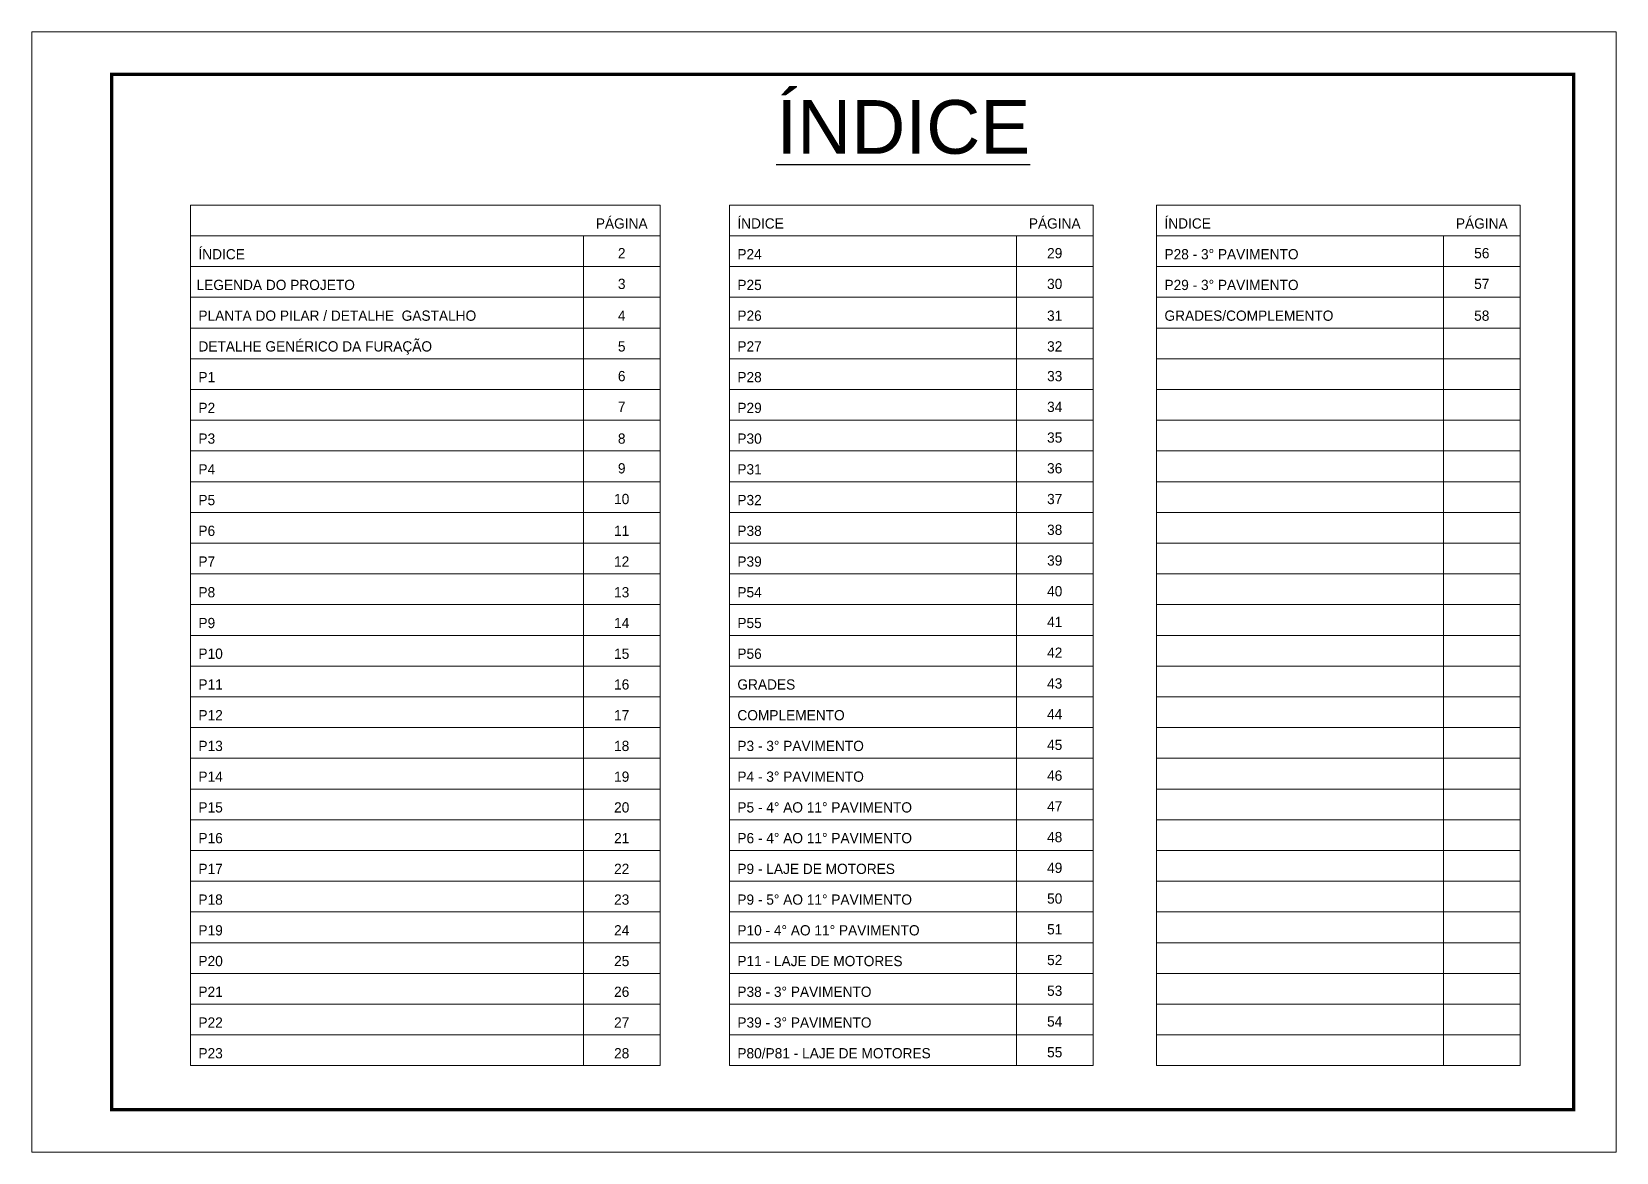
# Model space of a CAD drawing. Extents: x 808 to 7089, y -98 to 17032.
# Drawn here: x 2407 to 3892, y 15982 to 17032 of the extents above; entities that cross this region are included whole.
import ezdxf
from ezdxf.enums import TextEntityAlignment as Align

# ---------------------------------------------------------------- set-up
doc = ezdxf.new("R2010")
doc.units = 0
doc.layers.add('CARIMBO', color=255, linetype='Continuous', lineweight=9)
doc.layers.add('Folhas', color=255, linetype='Continuous', lineweight=9)
doc.styles.add('ARIAL', font='arial.ttf')
doc.styles.add('Tecnologia', font='')
doc.styles.get('Tecnologia').set_extended_font_data('Forgotten Futurist')

msp = doc.modelspace()

# ---------------------------------------------------------------- linework, layer by layer
at = {"layer": 'CARIMBO'}
for p, q in [((2555.42, 16869.99), (2995.5, 16869.99)), ((2555.42, 16869.99), (2555.42, 16063.7)), ((2995.5, 16869.99), (2995.5, 16063.7)), ((3060.49, 16869.99), (3401.28, 16869.99)), ((3060.49, 16869.99), (3060.49, 16063.7)), ((3401.28, 16869.99), (3401.28, 16063.7)), ((3460.72, 16869.99), (3801.51, 16869.99)), ((3460.72, 16869.99), (3460.72, 16063.7)), ((3801.51, 16869.99), (3801.51, 16063.7)), ((2555.42, 16841.19), (2995.5, 16841.19)), ((2923.68, 16841.19), (2923.68, 16063.7)), ((3060.49, 16841.19), (3401.28, 16841.19)), ((3329.46, 16841.19), (3329.46, 16063.7)), ((3460.72, 16841.19), (3801.51, 16841.19)), ((3729.69, 16841.19), (3729.69, 16063.7)), ((2555.42, 16812.4), (2995.5, 16812.4)), ((3060.49, 16812.4), (3401.28, 16812.4)), ((3460.72, 16812.4), (3801.51, 16812.4)), ((2555.42, 16783.6), (2995.5, 16783.6)), ((3060.49, 16783.6), (3401.28, 16783.6)), ((3460.72, 16783.6), (3801.51, 16783.6)), ((2555.42, 16754.81), (2995.5, 16754.81)), ((3060.49, 16754.81), (3401.28, 16754.81)), ((3460.72, 16754.81), (3801.51, 16754.81)), ((2555.42, 16726.01), (2995.5, 16726.01)), ((3060.49, 16726.01), (3401.28, 16726.01)), ((3460.72, 16726.01), (3801.51, 16726.01)), ((2555.42, 16697.21), (2995.5, 16697.21)), ((3060.49, 16697.21), (3401.28, 16697.21)), ((3460.72, 16697.21), (3801.51, 16697.21)), ((2555.42, 16668.42), (2995.5, 16668.42)), ((3060.49, 16668.42), (3401.28, 16668.42)), ((3460.72, 16668.42), (3801.51, 16668.42)), ((2555.42, 16639.62), (2995.5, 16639.62)), ((3060.49, 16639.62), (3401.28, 16639.62)), ((3460.72, 16639.62), (3801.51, 16639.62)), ((2555.42, 16610.82), (2995.5, 16610.82)), ((3060.49, 16610.82), (3401.28, 16610.82)), ((3460.72, 16610.82), (3801.51, 16610.82)), ((2555.42, 16582.03), (2995.5, 16582.03)), ((3060.49, 16582.03), (3401.28, 16582.03)), ((3460.72, 16582.03), (3801.51, 16582.03)), ((2555.42, 16553.23), (2995.5, 16553.23)), ((3060.49, 16553.23), (3401.28, 16553.23)), ((3460.72, 16553.23), (3801.51, 16553.23)), ((2555.42, 16524.44), (2995.5, 16524.44)), ((3060.49, 16524.44), (3401.28, 16524.44)), ((3460.72, 16524.44), (3801.51, 16524.44)), ((2555.42, 16495.64), (2995.5, 16495.64)), ((3060.49, 16495.64), (3401.28, 16495.64)), ((3460.72, 16495.64), (3801.51, 16495.64)), ((2555.42, 16466.84), (2995.5, 16466.84)), ((3060.49, 16466.84), (3401.28, 16466.84)), ((3460.72, 16466.84), (3801.51, 16466.84)), ((2555.42, 16438.05), (2995.5, 16438.05)), ((3060.49, 16438.05), (3401.28, 16438.05)), ((3460.72, 16438.05), (3801.51, 16438.05)), ((2555.42, 16409.25), (2995.5, 16409.25)), ((3060.49, 16409.25), (3401.28, 16409.25)), ((3460.72, 16409.25), (3801.51, 16409.25)), ((2555.42, 16380.45), (2995.5, 16380.45)), ((3060.49, 16380.45), (3401.28, 16380.45)), ((3460.72, 16380.45), (3801.51, 16380.45)), ((2555.42, 16351.66), (2995.5, 16351.66)), ((3060.49, 16351.66), (3401.28, 16351.66)), ((3460.72, 16351.66), (3801.51, 16351.66)), ((2555.42, 16322.86), (2995.5, 16322.86)), ((3060.49, 16322.86), (3401.28, 16322.86)), ((3460.72, 16322.86), (3801.51, 16322.86)), ((2555.42, 16294.07), (2995.5, 16294.07)), ((3060.49, 16294.07), (3401.28, 16294.07)), ((3460.72, 16294.07), (3801.51, 16294.07)), ((2555.42, 16265.27), (2995.5, 16265.27)), ((3060.49, 16265.27), (3401.28, 16265.27)), ((3460.72, 16265.27), (3801.51, 16265.27)), ((2555.42, 16236.47), (2995.5, 16236.47)), ((3060.49, 16236.47), (3401.28, 16236.47)), ((3460.72, 16236.47), (3801.51, 16236.47)), ((2555.42, 16207.68), (2995.5, 16207.68)), ((3060.49, 16207.68), (3401.28, 16207.68)), ((3460.72, 16207.68), (3801.51, 16207.68)), ((2555.42, 16178.88), (2995.5, 16178.88)), ((3060.49, 16178.88), (3401.28, 16178.88)), ((3460.72, 16178.88), (3801.51, 16178.88)), ((2555.42, 16150.08), (2995.5, 16150.08)), ((3060.49, 16150.08), (3401.28, 16150.08)), ((3460.72, 16150.08), (3801.51, 16150.08)), ((2555.42, 16121.29), (2995.5, 16121.29)), ((3060.49, 16121.29), (3401.28, 16121.29)), ((3460.72, 16121.29), (3801.51, 16121.29)), ((2555.42, 16092.49), (2995.5, 16092.49)), ((3060.49, 16092.49), (3401.28, 16092.49)), ((3460.72, 16092.49), (3801.51, 16092.49)), ((2555.42, 16063.7), (2995.5, 16063.7)), ((3060.49, 16063.7), (3401.28, 16063.7)), ((3460.72, 16063.7), (3801.51, 16063.7))]:
    msp.add_line(p, q, dxfattribs=at)
at = {"layer": 'Folhas'}
msp.add_lwpolyline([(2406.67, 15982.48), (3891.67, 15982.48), (3891.67, 17032.48), (2406.67, 17032.48)], close=True, dxfattribs=at)
at = {"layer": 'Folhas', "color": 30, "const_width": 3}
msp.add_lwpolyline([(2481.67, 16022.48), (3851.67, 16022.48), (3851.67, 16992.48), (2481.67, 16992.48)], close=True, dxfattribs=at)

# ---------------------------------------------------------------- texts
at = {"color": 0, "linetype": 'Continuous', "ltscale": 5, "style": 'ARIAL'}
msp.add_text('%%UÍNDICE', height=50.279, dxfattribs=at).set_placement((3223.48, 16918.12), align=Align.CENTER)
at = {"layer": 'CARIMBO', "style": 'Tecnologia'}
for s, height, p in [('PÁGINA', 9.599, (2959.59, 16848)), ('PÁGINA', 9.599, (3365.37, 16848)), ('PÁGINA', 9.599, (3765.6, 16848)), ('2', 9.6, (2959.59, 16820.17)), ('29', 9.599, (3365.37, 16820.17)), ('56', 9.599, (3765.6, 16820.17)), ('3', 9.6, (2959.59, 16791.37)), ('30', 9.599, (3365.37, 16791.37)), ('57', 9.599, (3765.6, 16791.37)), ('4', 9.6, (2959.59, 16761.61)), ('31', 9.599, (3365.37, 16761.61)), ('58', 9.599, (3765.6, 16761.61)), ('5', 9.6, (2959.59, 16732.82)), ('32', 9.599, (3365.37, 16732.82)), ('6', 9.6, (2959.59, 16704.99)), ('33', 9.599, (3365.37, 16704.99)), ('7', 9.6, (2959.59, 16676.19)), ('34', 9.599, (3365.37, 16676.19)), ('8', 9.6, (2959.59, 16646.43)), ('35', 9.599, (3365.37, 16647.39)), ('9', 9.6, (2959.59, 16618.6)), ('36', 9.599, (3365.37, 16618.6)), ('10', 9.599, (2959.59, 16589.8)), ('37', 9.599, (3365.37, 16589.8)), ('11', 9.599, (2959.59, 16560.04)), ('38', 9.599, (3365.37, 16561)), ('12', 9.599, (2959.59, 16531.24)), ('39', 9.599, (3365.37, 16532.21)), ('13', 9.599, (2959.59, 16502.45)), ('40', 9.599, (3365.37, 16503.41)), ('41', 9.599, (3365.37, 16474.62)), ('14', 9.599, (2959.59, 16473.65)), ('15', 9.599, (2959.59, 16444.85)), ('42', 9.599, (3365.37, 16445.82)), ('16', 9.599, (2959.59, 16416.06)), ('43', 9.599, (3365.37, 16417.02)), ('17', 9.599, (2959.59, 16387.26)), ('44', 9.599, (3365.37, 16388.23)), ('18', 9.599, (2959.59, 16358.47)), ('45', 9.599, (3365.37, 16359.43)), ('19', 9.599, (2959.59, 16329.67)), ('46', 9.599, (3365.37, 16330.63)), ('20', 9.599, (2959.59, 16300.87)), ('47', 9.599, (3365.37, 16301.84)), ('21', 9.599, (2959.59, 16272.08)), ('48', 9.599, (3365.37, 16273.04)), ('22', 9.599, (2959.59, 16243.28)), ('49', 9.599, (3365.37, 16244.25)), ('23', 9.599, (2959.59, 16214.48)), ('50', 9.599, (3365.37, 16215.45)), ('24', 9.599, (2959.59, 16185.69)), ('51', 9.599, (3365.37, 16186.65)), ('25', 9.599, (2959.59, 16156.89)), ('52', 9.599, (3365.37, 16157.86)), ('26', 9.599, (2959.59, 16128.1)), ('53', 9.599, (3365.37, 16129.06)), ('27', 9.599, (2959.59, 16099.3)), ('54', 9.599, (3365.37, 16100.27)), ('28', 9.599, (2959.59, 16070.5)), ('55', 9.599, (3365.37, 16071.47))]:
    msp.add_text(s, height=height, dxfattribs=at).set_placement(p, align=Align.CENTER)
for s, height, p in [('ÍNDICE', 9.599, (3067.99, 16848)), ('ÍNDICE', 9.599, (3468.22, 16848)), ('ÍNDICE', 9.599, (2562.92, 16819.2)), ('P24', 9.599, (3067.99, 16819.2)), ('P28 - 3° PAVIMENTO', 9.5987, (3468.22, 16819.2)), ('LEGENDA DO PROJETO', 9.5987, (2561.21, 16790.41)), ('P25', 9.599, (3067.99, 16790.41)), ('P29 - 3° PAVIMENTO', 9.5987, (3468.22, 16790.41)), ('PLANTA DO PILAR / DETALHE  GASTALHO ', 9.5987, (2562.92, 16761.61)), ('P26', 9.599, (3067.99, 16761.61)), ('GRADES/COMPLEMENTO', 9.5987, (3468.22, 16761.61)), ('DETALHE GENÉRICO DA FURAÇÃO', 9.5987, (2562.92, 16732.82)), ('P27', 9.599, (3067.99, 16732.82)), ('P1', 9.599, (2562.92, 16704.02)), ('P28', 9.599, (3067.99, 16704.02)), ('P2', 9.599, (2562.92, 16675.22)), ('P29', 9.599, (3067.99, 16675.22)), ('P3', 9.599, (2562.92, 16646.43)), ('P30', 9.599, (3067.99, 16646.43)), ('P4', 9.599, (2562.92, 16617.63)), ('P31', 9.599, (3067.99, 16617.63)), ('P5', 9.599, (2562.92, 16588.83)), ('P32', 9.599, (3067.99, 16588.83)), ('P6', 9.599, (2562.92, 16560.04)), ('P38', 9.599, (3067.99, 16560.04)), ('P7', 9.599, (2562.92, 16531.24)), ('P39', 9.599, (3067.99, 16531.24)), ('P8', 9.599, (2562.92, 16502.45)), ('P54', 9.599, (3067.99, 16502.45)), ('P9', 9.599, (2562.92, 16473.65)), ('P55', 9.599, (3067.99, 16473.65)), ('P10', 9.599, (2562.92, 16444.85)), ('P56', 9.599, (3067.99, 16444.85)), ('P11', 9.599, (2562.92, 16416.06)), ('GRADES', 9.599, (3067.99, 16416.06)), ('P12', 9.599, (2562.92, 16387.26)), ('COMPLEMENTO', 9.5987, (3067.99, 16387.26)), ('P13', 9.599, (2562.92, 16358.47)), ('P3 - 3° PAVIMENTO', 9.5987, (3067.99, 16358.47)), ('P14', 9.599, (2562.92, 16329.67)), ('P4 - 3° PAVIMENTO', 9.5987, (3067.99, 16329.67)), ('P15', 9.599, (2562.92, 16300.87)), ('P5 - 4° AO 11° PAVIMENTO', 9.5987, (3067.99, 16300.87)), ('P16', 9.599, (2562.92, 16272.08)), ('P6 - 4° AO 11° PAVIMENTO', 9.5987, (3067.99, 16272.08)), ('P17', 9.599, (2562.92, 16243.28)), ('P9 - LAJE DE MOTORES', 9.5987, (3067.99, 16243.28)), ('P18', 9.599, (2562.92, 16214.48)), ('P9 - 5° AO 11° PAVIMENTO', 9.5987, (3067.99, 16214.48)), ('P19', 9.599, (2562.92, 16185.69)), ('P10 - 4° AO 11° PAVIMENTO', 9.5987, (3067.99, 16185.69)), ('P20', 9.599, (2562.92, 16156.89)), ('P11 - LAJE DE MOTORES', 9.5987, (3067.99, 16156.89)), ('P21', 9.599, (2562.92, 16128.1)), ('P38 - 3° PAVIMENTO', 9.5987, (3067.99, 16128.1)), ('P22', 9.599, (2562.92, 16099.3)), ('P39 - 3° PAVIMENTO', 9.5987, (3067.99, 16099.3)), ('P23', 9.599, (2562.92, 16070.5)), ('P80/P81 - LAJE DE MOTORES', 9.5987, (3067.99, 16070.5))]:
    msp.add_text(s, height=height, dxfattribs=at).set_placement(p)

doc.saveas('drawing.dxf')
